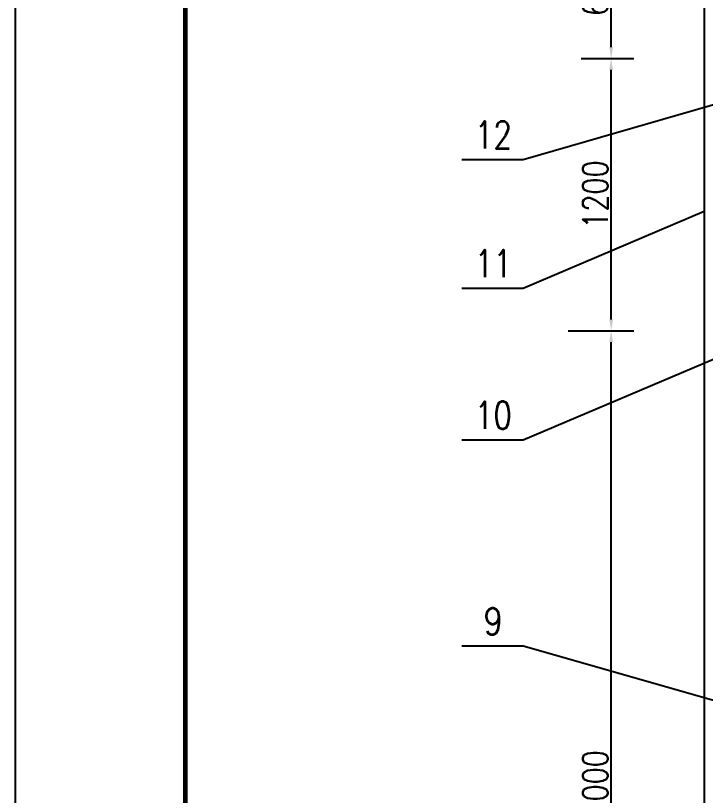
# Model space of a CAD drawing. Header units: millimetres. Extents: x -1286879 to -1269059, y -656245 to -631015.
# Drawn here: x -1286879 to -1283837, y -647535 to -644098 of the extents above; entities that cross this region are included whole.
import ezdxf

# ---------------------------------------------------------------- set-up
doc = ezdxf.new("R2010")
doc.units = ezdxf.units.MM
doc.layers.get('0').update_dxf_attribs({"linetype": 'CONTINUOUS'})
doc.layers.get('Defpoints').update_dxf_attribs({"linetype": 'CONTINUOUS'})
doc.styles.add('HZ', font='txt.shx', dxfattribs={"width": 0.8, "bigfont": 'hztxt.shx'})
doc.dimstyles.new('gqb100', dxfattribs={"dimscale": 5, "dimtxt": 20, "dimasz": 15, "dimexe": 40, "dimexo": 8, "dimgap": 5, "dimtad": 1, "dimtoh": 1, "dimdec": 0, "dimdsep": 46, "dimtxsty": 'HZ', "dimcen": 5, "dimadec": 0, "dimazin": 0, "dimtfac": 1, "dimtdec": 0, "dimtmove": 0, "dimatfit": 3, "dimfxl": 1, "dimtolj": 1, "dimtzin": 0, "dimarcsym": 0})

# ---------------------------------------------------------------- blocks, each defined once
blk = doc.blocks.new('*D342')
at = {"color": 0, "lineweight": -2, "ltscale": 0.5}
for p, q in [((-1284441.8, -645486.6), (-1284152.5, -645486.6)), ((-1284252.5, -649436.6), (-1284252.5, -645536.6)), ((-1284381.8, -649486.6), (-1284152.5, -649486.6))]:
    blk.add_line(p, q, dxfattribs=at)
at = {"color": 0, "ltscale": 0.5}
for points in [[(-1284260.9, -645536.6), (-1284244.2, -645536.6), (-1284252.5, -645486.6)], [(-1284260.9, -649436.6), (-1284244.2, -649436.6), (-1284252.5, -649486.6)]]:
    blk.add_solid(points, dxfattribs=at)
at = {"layer": 'Defpoints', "color": 0, "ltscale": 0.5}
for p in [(-1284471.8, -645486.6), (-1284252.5, -645486.6), (-1284411.8, -649486.6)]:
    blk.add_point(p, dxfattribs=at)
at = {"color": 0, "ltscale": 0.5, "insert": (-1284322.5, -647486.6), "char_height": 110, "attachment_point": 5, "rotation": 90, "style": 'HZ'}
blk.add_mtext('\\A1;4000', dxfattribs=at)
blk = doc.blocks.new('*D343')
at = {"color": 0, "lineweight": -2, "ltscale": 0.5}
for p, q in [((-1284354, -644286.6), (-1284152.5, -644286.6)), ((-1284252.5, -645436.6), (-1284252.5, -644336.6)), ((-1284351.5, -645486.6), (-1284152.5, -645486.6))]:
    blk.add_line(p, q, dxfattribs=at)
at = {"color": 0, "ltscale": 0.5}
for points in [[(-1284260.9, -644336.6), (-1284244.2, -644336.6), (-1284252.5, -644286.6)], [(-1284260.9, -645436.6), (-1284244.2, -645436.6), (-1284252.5, -645486.6)]]:
    blk.add_solid(points, dxfattribs=at)
at = {"layer": 'Defpoints', "color": 0, "ltscale": 0.5}
for p in [(-1284384, -644286.6), (-1284252.5, -644286.6), (-1284381.5, -645486.6)]:
    blk.add_point(p, dxfattribs=at)
at = {"color": 0, "ltscale": 0.5, "insert": (-1284322.5, -644886.6), "char_height": 110, "attachment_point": 5, "rotation": 90, "style": 'HZ'}
blk.add_mtext('\\A1;1200', dxfattribs=at)
blk = doc.blocks.new('*D344')
at = {"color": 0, "lineweight": -2, "ltscale": 0.5}
for p, q in [((-1284551.8, -643686.6), (-1284152.5, -643686.6)), ((-1284252.5, -644236.6), (-1284252.5, -643736.6)), ((-1284384.8, -644286.6), (-1284152.5, -644286.6))]:
    blk.add_line(p, q, dxfattribs=at)
at = {"color": 0, "ltscale": 0.5}
for points in [[(-1284260.9, -643736.6), (-1284244.2, -643736.6), (-1284252.5, -643686.6)], [(-1284260.9, -644236.6), (-1284244.2, -644236.6), (-1284252.5, -644286.6)]]:
    blk.add_solid(points, dxfattribs=at)
at = {"layer": 'Defpoints', "color": 0, "ltscale": 0.5}
for p in [(-1284581.8, -643686.6), (-1284252.5, -643686.6), (-1284414.8, -644286.6)]:
    blk.add_point(p, dxfattribs=at)
at = {"color": 0, "ltscale": 0.5, "insert": (-1284322.5, -643986.6), "char_height": 110, "attachment_point": 5, "rotation": 90, "style": 'HZ'}
blk.add_mtext('\\A1;600', dxfattribs=at)

msp = doc.modelspace()

# ---------------------------------------------------------------- linework, layer by layer
at = {"color": 1}
msp.add_line((-1286879.2, -656244.5), (-1286879.2, -631014.5), dxfattribs=at)
at = {"color": 2, "lineweight": 60}
msp.add_line((-1286129.2, -655944.5), (-1286129.2, -631314.5), dxfattribs=at)
at = {"color": 4, "ltscale": 0.5}
msp.add_line((-1283841.7, -642086.6), (-1283841.7, -652136.6), dxfattribs=at)
at = {"ltscale": 0.5}
for p, q in [((-1284639.8, -644731.4), (-1283463, -644392.6)), ((-1284639.8, -645298.6), (-1283841.7, -644959.8)), ((-1284639.8, -645967.5), (-1283475.7, -645473.3)), ((-1284639.8, -646876.3), (-1283345.9, -647246.7))]:
    msp.add_line(p, q, dxfattribs=at)
at = {"color": 2}
for p, q in [((-1284911.2, -644731.4), (-1284639.8, -644731.4)), ((-1284911.2, -645298.6), (-1284639.8, -645298.6)), ((-1284911.2, -645967.5), (-1284639.8, -645967.5)), ((-1284911.2, -646876.3), (-1284639.8, -646876.3))]:
    msp.add_line(p, q, dxfattribs=at)

# ---------------------------------------------------------------- texts
at = {"ltscale": 0.5, "style": 'HZ', "width": 0.8}
for s, p in [('12', (-1284854.4, -644683)), ('11', (-1284854.4, -645250.2)), ('10', (-1284854.4, -645919.1)), ('9', (-1284814, -646827.9))]:
    msp.add_text(s, height=120, dxfattribs=at).set_placement(p)

# ---------------------------------------------------------------- dimensions: what is measured, and where the dimension line sits
at = {"ltscale": 0.5}
for base, p1, p2, picture, middle in [((-1284252.5, -643686.6), (-1284414.8, -644286.6), (-1284581.8, -643686.6), '*D344', (-1284322.5, -643986.6)), ((-1284252.5, -644286.6), (-1284381.5, -645486.6), (-1284384, -644286.6), '*D343', (-1284322.5, -644886.6)), ((-1284252.5, -645486.6), (-1284411.8, -649486.6), (-1284471.8, -645486.6), '*D342', (-1284322.5, -647486.6))]:
    dim = msp.add_linear_dim(base=base, p1=p1, p2=p2, angle=90, dimstyle='gqb100', override={"dimtxt": 22, "dimasz": 10, "dimexe": 20, "dimexo": 6, "dimgap": 3}, dxfattribs=at)
    dim.commit()
    dim.dimension.update_dxf_attribs({"geometry": picture, "text_midpoint": middle})

doc.saveas('drawing.dxf')
